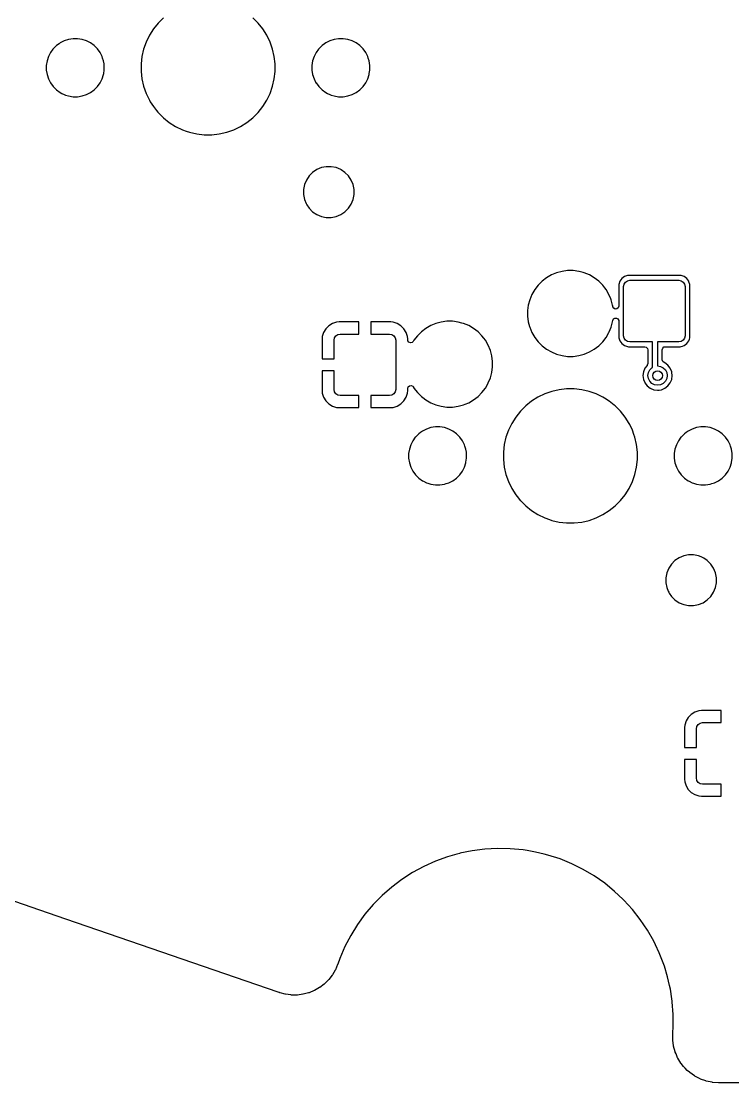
# Model space of a CAD drawing. Extents: x 51 to 261, y -150 to -32.
# Drawn here: x 207.96 to 237.43, y -150.33 to -106.35 of the extents above; entities that cross this region are included whole.
import ezdxf

# ---------------------------------------------------------------- set-up
doc = ezdxf.new("R2010")
doc.units = 0
doc.layers.add('BLACK', color=7, linetype='CONTINUOUS')

msp = doc.modelspace()

# ---------------------------------------------------------------- linework, layer by layer
at = {"layer": 'BLACK', "linetype": 'CONTINUOUS'}
for p, q in [((213.848143, -106.204698), (213.62771, -106.425131)), ((217.773293, -106.425131), (217.552861, -106.204699)), ((213.433345, -106.668858), (213.26749, -106.932815)), ((213.62771, -106.425131), (213.433345, -106.668858)), ((217.967658, -106.668857), (217.773293, -106.425131)), ((218.133512, -106.932813), (217.967658, -106.668857)), ((209.527018, -107.282905), (209.418429, -107.3618)), ((209.571302, -107.25073), (209.527018, -107.282905)), ((209.739665, -107.164944), (209.571302, -107.25073)), ((209.919383, -107.106549), (209.739665, -107.164944)), ((210.106016, -107.07699), (209.919383, -107.106549)), ((210.106021, -107.07699), (210.106016, -107.07699)), ((210.294983, -107.07699), (210.106021, -107.07699)), ((210.294988, -107.07699), (210.294983, -107.07699)), ((210.48162, -107.106549), (210.294988, -107.07699)), ((210.661338, -107.164944), (210.48162, -107.106549)), ((210.775794, -107.223263), (210.661338, -107.164944)), ((210.829701, -107.25073), (210.775794, -107.223263)), ((210.982575, -107.3618), (210.829701, -107.25073)), ((213.132235, -107.213675), (213.029277, -107.50791)), ((213.26749, -106.932815), (213.132235, -107.213675)), ((218.26877, -107.213679), (218.133512, -106.932813)), ((218.37173, -107.507922), (218.26877, -107.213679)), ((220.527018, -107.282905), (220.418429, -107.3618)), ((220.571302, -107.25073), (220.527018, -107.282905)), ((220.739665, -107.164944), (220.571302, -107.25073)), ((220.919383, -107.106549), (220.739665, -107.164944)), ((221.106016, -107.07699), (220.919383, -107.106549)), ((221.106021, -107.07699), (221.106016, -107.07699)), ((221.294983, -107.07699), (221.106021, -107.07699)), ((221.294988, -107.07699), (221.294983, -107.07699)), ((221.48162, -107.106549), (221.294988, -107.07699)), ((221.661338, -107.164944), (221.48162, -107.106549)), ((221.775794, -107.223263), (221.661338, -107.164944)), ((221.829701, -107.25073), (221.775794, -107.223263)), ((221.982575, -107.3618), (221.829701, -107.25073)), ((209.173742, -107.64829), (209.087956, -107.816653)), ((209.275727, -107.507922), (209.173742, -107.64829)), ((209.284812, -107.495417), (209.275727, -107.507922)), ((209.284814, -107.495415), (209.284812, -107.495417)), ((209.418426, -107.361802), (209.284814, -107.495414)), ((209.284814, -107.495414), (209.284814, -107.495415)), ((209.418427, -107.361802), (209.418426, -107.361802)), ((209.418429, -107.3618), (209.418427, -107.361802)), ((211.116192, -107.495417), (210.982575, -107.3618)), ((211.227262, -107.648291), (211.116192, -107.495417)), ((211.256331, -107.705342), (211.227262, -107.648291)), ((211.313047, -107.816653), (211.256331, -107.705342)), ((213.029273, -107.507922), (212.959906, -107.81184)), ((213.029277, -107.50791), (213.029273, -107.507922)), ((218.441098, -107.811844), (218.37173, -107.507922)), ((220.173742, -107.64829), (220.087956, -107.816653)), ((220.275727, -107.507922), (220.173742, -107.64829)), ((220.284812, -107.495417), (220.275727, -107.507922)), ((220.284814, -107.495415), (220.284812, -107.495417)), ((220.418426, -107.361802), (220.284814, -107.495414)), ((220.284814, -107.495414), (220.284814, -107.495415)), ((220.418427, -107.361802), (220.418426, -107.361802)), ((220.418429, -107.3618), (220.418427, -107.361802)), ((222.116192, -107.495417), (221.982575, -107.3618)), ((222.227262, -107.648291), (222.116192, -107.495417)), ((222.256331, -107.705342), (222.227262, -107.648291)), ((222.313047, -107.816653), (222.256331, -107.705342)), ((209.029561, -107.996371), (209.000002, -108.183003)), ((209.087956, -107.816653), (209.029561, -107.996371)), ((211.313047, -107.816655), (211.313047, -107.816653)), ((211.313049, -107.816658), (211.313047, -107.816655)), ((211.333785, -107.880477), (211.313049, -107.816658)), ((211.371442, -107.996371), (211.333785, -107.880477)), ((211.391279, -108.121616), (211.371442, -107.996371)), ((211.401002, -108.183003), (211.391279, -108.121616)), ((212.959904, -107.811856), (212.925002, -108.121616)), ((212.925002, -108.121616), (212.925002, -108.433363)), ((212.959906, -107.81184), (212.959904, -107.811856)), ((218.476002, -108.121621), (218.441098, -107.811844)), ((218.476002, -108.183003), (218.476002, -108.121621)), ((220.029561, -107.996371), (220.000002, -108.183003)), ((220.087956, -107.816653), (220.029561, -107.996371)), ((222.313047, -107.816655), (222.313047, -107.816653)), ((222.313049, -107.816658), (222.313047, -107.816655)), ((222.333785, -107.880477), (222.313049, -107.816658)), ((222.371442, -107.996371), (222.333785, -107.880477)), ((222.401002, -108.183003), (222.371442, -107.996371)), ((209.000002, -108.183003), (209.000002, -108.371976)), ((209.000002, -108.371976), (209.029561, -108.558608)), ((209.029561, -108.558608), (209.087956, -108.738326)), ((211.313049, -108.738322), (211.371442, -108.558608)), ((211.371442, -108.558608), (211.37733, -108.52143)), ((211.37733, -108.52143), (211.401002, -108.371976)), ((211.401002, -108.371976), (211.401002, -108.183003)), ((212.925002, -108.433363), (212.959904, -108.743123)), ((218.441098, -108.743136), (218.476002, -108.433359)), ((218.476002, -108.433359), (218.476002, -108.183003)), ((220.000002, -108.183003), (220.000002, -108.371976)), ((220.000002, -108.371976), (220.029561, -108.558608)), ((220.029561, -108.558608), (220.087956, -108.738326)), ((222.313049, -108.738322), (222.371442, -108.558608)), ((222.371442, -108.558608), (222.37733, -108.52143)), ((222.37733, -108.52143), (222.401002, -108.371976)), ((222.401002, -108.363725), (222.401002, -108.183003)), ((222.401002, -108.371976), (222.401002, -108.363725)), ((209.087956, -108.738326), (209.169214, -108.897803)), ((209.169214, -108.897803), (209.173742, -108.906689)), ((209.173742, -108.906689), (209.284812, -109.059563)), ((211.116192, -109.059563), (211.227262, -108.906689)), ((211.227262, -108.906689), (211.313049, -108.738322)), ((212.959904, -108.743123), (212.959906, -108.743139)), ((212.959906, -108.743139), (213.029273, -109.047057)), ((213.029273, -109.047057), (213.029277, -109.047069)), ((213.029277, -109.047069), (213.132235, -109.341304)), ((218.26877, -109.341301), (218.37173, -109.047058)), ((218.37173, -109.047058), (218.441098, -108.743136)), ((220.087956, -108.738326), (220.169214, -108.897803)), ((220.169214, -108.897803), (220.173742, -108.906689)), ((220.173742, -108.906689), (220.284812, -109.059563)), ((222.116192, -109.059563), (222.227262, -108.906689)), ((222.227262, -108.906689), (222.313049, -108.738322)), ((209.284812, -109.059563), (209.418429, -109.19318)), ((209.418429, -109.19318), (209.571303, -109.30425)), ((209.571303, -109.30425), (209.64402, -109.341301)), ((209.64402, -109.341301), (209.739665, -109.390035)), ((209.739665, -109.390035), (209.739667, -109.390035)), ((209.739667, -109.390035), (209.73967, -109.390037)), ((209.73967, -109.390037), (209.796207, -109.408407)), ((209.796207, -109.408407), (209.919383, -109.44843)), ((209.919383, -109.44843), (210.106016, -109.47799)), ((210.106016, -109.47799), (210.106021, -109.47799)), ((210.106021, -109.47799), (210.294988, -109.47799)), ((210.294988, -109.47799), (210.48162, -109.44843)), ((210.48162, -109.44843), (210.661334, -109.390037)), ((210.661334, -109.390037), (210.829701, -109.30425)), ((210.829701, -109.30425), (210.982575, -109.19318)), ((210.982575, -109.19318), (211.116192, -109.059563)), ((213.132235, -109.341304), (213.26749, -109.622164)), ((218.133512, -109.622167), (218.26877, -109.341301)), ((220.284812, -109.059563), (220.418429, -109.19318)), ((220.418429, -109.19318), (220.571303, -109.30425)), ((220.571303, -109.30425), (220.64402, -109.341301)), ((220.64402, -109.341301), (220.739665, -109.390035)), ((220.739665, -109.390035), (220.739667, -109.390035)), ((220.739667, -109.390035), (220.73967, -109.390037)), ((220.73967, -109.390037), (220.796207, -109.408407)), ((220.796207, -109.408407), (220.919383, -109.44843)), ((220.919383, -109.44843), (221.106016, -109.47799)), ((221.106016, -109.47799), (221.106021, -109.47799)), ((221.106021, -109.47799), (221.294988, -109.47799)), ((221.294988, -109.47799), (221.48162, -109.44843)), ((221.48162, -109.44843), (221.661334, -109.390037)), ((221.661334, -109.390037), (221.829701, -109.30425)), ((221.829701, -109.30425), (221.982575, -109.19318)), ((221.982575, -109.19318), (222.116192, -109.059563)), ((213.26749, -109.622164), (213.306394, -109.684079)), ((213.306394, -109.684079), (213.433346, -109.886123)), ((213.433346, -109.886123), (213.56605, -110.052529)), ((217.773293, -110.129849), (217.967658, -109.886123)), ((217.967658, -109.886123), (218.133512, -109.622167)), ((213.56605, -110.052529), (213.61801, -110.117685)), ((213.61801, -110.117685), (213.627711, -110.129849)), ((213.627711, -110.129849), (213.848143, -110.350281)), ((213.848143, -110.350281), (214.091869, -110.544646)), ((217.309135, -110.544646), (217.552861, -110.350281)), ((217.552861, -110.350281), (217.773293, -110.129849)), ((214.091869, -110.544646), (214.355825, -110.7105)), ((214.355825, -110.7105), (214.636691, -110.845758)), ((216.764313, -110.845758), (217.045179, -110.7105)), ((217.045179, -110.7105), (217.309135, -110.544646)), ((214.636691, -110.845758), (214.793355, -110.900577)), ((214.793355, -110.900577), (214.930922, -110.948714)), ((214.930922, -110.948714), (214.930934, -110.948718)), ((214.930934, -110.948718), (215.234856, -111.018086)), ((215.234856, -111.018086), (215.544628, -111.052989)), ((215.544628, -111.052989), (215.544629, -111.05299)), ((215.544629, -111.05299), (215.544633, -111.05299)), ((215.544633, -111.05299), (215.856375, -111.05299)), ((215.856375, -111.052989), (216.166148, -111.018086)), ((215.856375, -111.05299), (215.856375, -111.052989)), ((216.166148, -111.018086), (216.47007, -110.948718)), ((216.47007, -110.948718), (216.764313, -110.845758)), ((220.202905, -112.496548), (220.030844, -112.611514)), ((220.394081, -112.41736), (220.202905, -112.496548)), ((220.394089, -112.417358), (220.394081, -112.41736)), ((220.597032, -112.37699), (220.394089, -112.417358)), ((220.597037, -112.37699), (220.597032, -112.37699)), ((220.803967, -112.37699), (220.597037, -112.37699)), ((220.803971, -112.37699), (220.803967, -112.37699)), ((221.006914, -112.417358), (220.803971, -112.37699)), ((221.006922, -112.41736), (221.006914, -112.417358)), ((221.196499, -112.495886), (221.006922, -112.41736)), ((221.1981, -112.496549), (221.196499, -112.495886)), ((221.218313, -112.510055), (221.1981, -112.496549)), ((221.370159, -112.611514), (221.218313, -112.510055)), ((219.76956, -112.929893), (219.690372, -113.121069)), ((219.884526, -112.757832), (219.76956, -112.929893)), ((220.030844, -112.611514), (219.884526, -112.757832)), ((221.516477, -112.757832), (221.370159, -112.611514)), ((221.516479, -112.757835), (221.516477, -112.757832)), ((221.631443, -112.929892), (221.516479, -112.757835)), ((221.710632, -113.12107), (221.631443, -112.929892)), ((219.69037, -113.121077), (219.650002, -113.32402)), ((219.650002, -113.32402), (219.650002, -113.530959)), ((219.690372, -113.121069), (219.69037, -113.121077)), ((221.751002, -113.324025), (221.710632, -113.12107)), ((221.751002, -113.403044), (221.751002, -113.324025)), ((221.751002, -113.530955), (221.751002, -113.403044)), ((219.650002, -113.530959), (219.69037, -113.733902)), ((219.69037, -113.733902), (219.690372, -113.73391)), ((219.690372, -113.73391), (219.762638, -113.908376)), ((221.631443, -113.925088), (221.710632, -113.73391)), ((221.710632, -113.73391), (221.751002, -113.530955)), ((219.762638, -113.908376), (219.769561, -113.925088)), ((219.769561, -113.925088), (219.791592, -113.95806)), ((219.791592, -113.95806), (219.884526, -114.097147)), ((219.884526, -114.097147), (220.030844, -114.243465)), ((220.030844, -114.243465), (220.030847, -114.243467)), ((220.030847, -114.243467), (220.202904, -114.358431)), ((221.1981, -114.358431), (221.370157, -114.243467)), ((221.370157, -114.243467), (221.516479, -114.097145)), ((221.516479, -114.097145), (221.631443, -113.925088)), ((220.202904, -114.358431), (220.394082, -114.43762)), ((220.394082, -114.43762), (220.597032, -114.477989)), ((220.597032, -114.477989), (220.597036, -114.47799)), ((220.597036, -114.47799), (220.597037, -114.47799)), ((220.597037, -114.47799), (220.803968, -114.47799)), ((220.803968, -114.47799), (220.803969, -114.477989)), ((220.803969, -114.477989), (221.006922, -114.43762)), ((221.006922, -114.43762), (221.1981, -114.358431)), ((229.919315, -116.861868), (229.717767, -116.978233)), ((229.919331, -116.86186), (229.919315, -116.861868)), ((230.134344, -116.7728), (229.919331, -116.86186)), ((230.359169, -116.712558), (230.134344, -116.7728)), ((230.589909, -116.682181), (230.359169, -116.712558)), ((230.589914, -116.68218), (230.589909, -116.682181)), ((230.58992, -116.68218), (230.589914, -116.68218)), ((230.822664, -116.68218), (230.58992, -116.68218)), ((230.822669, -116.68218), (230.822664, -116.68218)), ((230.822674, -116.682181), (230.822669, -116.68218)), ((231.053414, -116.712558), (230.822674, -116.682181)), ((231.053417, -116.712558), (231.053414, -116.712558)), ((231.053418, -116.712559), (231.053417, -116.712558)), ((231.063435, -116.715243), (231.053418, -116.712559)), ((231.230032, -116.759883), (231.063435, -116.715243)), ((231.278239, -116.7728), (231.230032, -116.759883)), ((231.493252, -116.86186), (231.278239, -116.7728)), ((231.493268, -116.861868), (231.493252, -116.86186)), ((231.694816, -116.978233), (231.493268, -116.861868)), ((232.946048, -116.930416), (232.835567, -117.011955)), ((233.07565, -116.885065), (232.946048, -116.930416)), ((233.075652, -116.885065), (233.07565, -116.885065)), ((233.106424, -116.88218), (233.075652, -116.885065)), ((233.106428, -116.88218), (233.106424, -116.88218)), ((235.256156, -116.88218), (233.106428, -116.88218)), ((235.25616, -116.88218), (235.256156, -116.88218)), ((235.286932, -116.885065), (235.25616, -116.88218)), ((235.416535, -116.930416), (235.286932, -116.885065)), ((235.416537, -116.930417), (235.416535, -116.930416)), ((235.527017, -117.011955), (235.416537, -116.930417)), ((229.368534, -117.2845), (229.226856, -117.469139)), ((229.36854, -117.284493), (229.368534, -117.2845)), ((229.533105, -117.119928), (229.36854, -117.284493)), ((229.533112, -117.119922), (229.533105, -117.119928)), ((229.717751, -116.978244), (229.533112, -117.119922)), ((229.717767, -116.978233), (229.717751, -116.978244)), ((231.694819, -116.978235), (231.694816, -116.978233)), ((231.694824, -116.978238), (231.694819, -116.978235)), ((231.69483, -116.978242), (231.694824, -116.978238)), ((231.694832, -116.978244), (231.69483, -116.978242)), ((231.879471, -117.119922), (231.694832, -116.978244)), ((231.879478, -117.119928), (231.879471, -117.119922)), ((232.044043, -117.284493), (231.879478, -117.119928)), ((232.044049, -117.2845), (232.044043, -117.284493)), ((232.128768, -117.394908), (232.044049, -117.2845)), ((232.185734, -117.469148), (232.128768, -117.394908)), ((232.708677, -117.25204), (232.705792, -117.282812)), ((232.705792, -117.282812), (232.705792, -118.150882)), ((232.754028, -117.122436), (232.708677, -117.252038)), ((232.708677, -117.252038), (232.708677, -117.25204)), ((232.835567, -117.011955), (232.754028, -117.122436)), ((232.906292, -117.33768), (232.925703, -117.240096)), ((232.906292, -119.37768), (232.906292, -117.33768)), ((232.925703, -117.240096), (232.98098, -117.157368)), ((232.98098, -117.157368), (233.063708, -117.102091)), ((233.063708, -117.102091), (233.161292, -117.08268)), ((233.161292, -117.08268), (235.201292, -117.08268)), ((235.201292, -117.08268), (235.298876, -117.102091)), ((235.298876, -117.102091), (235.381604, -117.157368)), ((235.381604, -117.157368), (235.436881, -117.240096)), ((235.436881, -117.240096), (235.456292, -117.33768)), ((235.456292, -117.33768), (235.456292, -119.37768)), ((235.608555, -117.122435), (235.527017, -117.011955)), ((235.616733, -117.145807), (235.608555, -117.122435)), ((235.653906, -117.252038), (235.616733, -117.145807)), ((235.653906, -117.25204), (235.653906, -117.252038)), ((235.656792, -117.282812), (235.653906, -117.25204)), ((235.656792, -119.324923), (235.656792, -117.282812)), ((229.110472, -117.670719), (229.021412, -117.885732)), ((229.11048, -117.670703), (229.110472, -117.670719)), ((229.226845, -117.469155), (229.11048, -117.670703)), ((229.226856, -117.469139), (229.226845, -117.469155)), ((232.185738, -117.469155), (232.185734, -117.469148)), ((232.302103, -117.670703), (232.185738, -117.469155)), ((232.302111, -117.670719), (232.302103, -117.670703)), ((232.374198, -117.844755), (232.302111, -117.670719)), ((232.391174, -117.88574), (232.374198, -117.844755)), ((228.96117, -118.110557), (228.930793, -118.341297)), ((229.021412, -117.885732), (228.96117, -118.110557)), ((232.451413, -118.110554), (232.391174, -117.88574)), ((232.456722, -118.150882), (232.451413, -118.110554)), ((232.458853, -118.167067), (232.456722, -118.150882)), ((232.462815, -118.185817), (232.458853, -118.167067)), ((232.500589, -118.244595), (232.462815, -118.185817)), ((232.564145, -118.27362), (232.500589, -118.244595)), ((232.633303, -118.263676), (232.564145, -118.27362)), ((232.686107, -118.217921), (232.633303, -118.263676)), ((232.705792, -118.150882), (232.686107, -118.217921)), ((228.930793, -118.341297), (228.930792, -118.341314)), ((228.930792, -118.341314), (228.930792, -118.574045)), ((228.930792, -118.574045), (228.930793, -118.574062)), ((228.930793, -118.574062), (228.960217, -118.797566)), ((232.458853, -118.748291), (232.487119, -118.684395)), ((232.487119, -118.684395), (232.545444, -118.645924)), ((232.545444, -118.645924), (232.615308, -118.645093)), ((232.615308, -118.645093), (232.674532, -118.682165)), ((232.674532, -118.682165), (232.704311, -118.74537)), ((220.577721, -119.091727), (220.485066, -119.241943)), ((220.702518, -118.96693), (220.577721, -119.091727)), ((220.852734, -118.874275), (220.702518, -118.96693)), ((220.852739, -118.874273), (220.852734, -118.874275)), ((221.02027, -118.818759), (220.852739, -118.874273)), ((221.123666, -118.808196), (221.02027, -118.818759)), ((221.123682, -118.808195), (221.123666, -118.808196)), ((221.943986, -118.808195), (221.123682, -118.808195)), ((221.943986, -119.308195), (221.943986, -118.808195)), ((223.264304, -118.808195), (222.443986, -118.808195)), ((222.443986, -118.808195), (222.443986, -119.308195)), ((223.367701, -118.818759), (223.264304, -118.808195)), ((223.535232, -118.874273), (223.367701, -118.818759)), ((223.535237, -118.874275), (223.535232, -118.874273)), ((223.685453, -118.96693), (223.535237, -118.874275)), ((223.81025, -119.091727), (223.685453, -118.96693)), ((223.902905, -119.241943), (223.81025, -119.091727)), ((224.717751, -119.078244), (224.533112, -119.219922)), ((224.717767, -119.078233), (224.717751, -119.078244)), ((224.919315, -118.961868), (224.717767, -119.078233)), ((224.919331, -118.96186), (224.919315, -118.961868)), ((225.134344, -118.8728), (224.919331, -118.96186)), ((225.359169, -118.812558), (225.134344, -118.8728)), ((225.589909, -118.782181), (225.359169, -118.812558)), ((225.589914, -118.78218), (225.589909, -118.782181)), ((225.58992, -118.78218), (225.589914, -118.78218)), ((225.822664, -118.78218), (225.58992, -118.78218)), ((225.822669, -118.78218), (225.822664, -118.78218)), ((225.822674, -118.782181), (225.822669, -118.78218)), ((226.053414, -118.812558), (225.822674, -118.782181)), ((226.053417, -118.812558), (226.053414, -118.812558)), ((226.053418, -118.812559), (226.053417, -118.812558)), ((226.206289, -118.853521), (226.053418, -118.812559)), ((226.278239, -118.8728), (226.206289, -118.853521)), ((226.493252, -118.96186), (226.278239, -118.8728)), ((226.493268, -118.961868), (226.493252, -118.96186)), ((226.694816, -119.078233), (226.493268, -118.961868)), ((226.694819, -119.078235), (226.694816, -119.078233)), ((226.694824, -119.078238), (226.694819, -119.078235)), ((226.69483, -119.078242), (226.694824, -119.078238)), ((226.694832, -119.078244), (226.69483, -119.078242)), ((226.879471, -119.219922), (226.694832, -119.078244)), ((228.960217, -118.797566), (228.961171, -118.804806)), ((228.961171, -118.804806), (229.012385, -118.99594)), ((229.012385, -118.99594), (229.021412, -119.029627)), ((229.021412, -119.029627), (229.110472, -119.24464)), ((232.312349, -119.219924), (232.391171, -119.029627)), ((232.39117, -119.029627), (232.391174, -119.02962)), ((232.391171, -119.029627), (232.39117, -119.029627)), ((232.391174, -119.02962), (232.451413, -118.804806)), ((232.451413, -118.804806), (232.458853, -118.748291)), ((232.704311, -118.74537), (232.705792, -118.764477)), ((232.705792, -118.764477), (232.705792, -119.432547)), ((220.42955, -119.409479), (220.418986, -119.512876)), ((220.418986, -119.512876), (220.418986, -120.333195)), ((220.485064, -119.241948), (220.42955, -119.409479)), ((220.485066, -119.241943), (220.485064, -119.241948)), ((220.918986, -119.563195), (220.938397, -119.465611)), ((220.918986, -120.333195), (220.918986, -119.563195)), ((220.938397, -119.465611), (220.993674, -119.382883)), ((220.993674, -119.382883), (221.076402, -119.327606)), ((221.076402, -119.327606), (221.173986, -119.308195)), ((221.173986, -119.308195), (221.943986, -119.308195)), ((222.443986, -119.308195), (223.213986, -119.308195)), ((223.213986, -119.308195), (223.31157, -119.327606)), ((223.31157, -119.327606), (223.394298, -119.382883)), ((223.394298, -119.382883), (223.449575, -119.465611)), ((223.449575, -119.465611), (223.468986, -119.563195)), ((223.468986, -119.563195), (223.468986, -121.603195)), ((223.902907, -119.241948), (223.902905, -119.241943)), ((223.958421, -119.409479), (223.902907, -119.241948)), ((223.968984, -119.512876), (223.958421, -119.409479)), ((223.968985, -119.512891), (223.968984, -119.512876)), ((223.968985, -119.553008), (223.968985, -119.512891)), ((223.975804, -119.593563), (223.968985, -119.553008)), ((224.016332, -119.650478), (223.975804, -119.593563)), ((224.226842, -119.56916), (224.200371, -119.615009)), ((224.226856, -119.569139), (224.226842, -119.56916)), ((224.368534, -119.3845), (224.226856, -119.569139)), ((224.36854, -119.384493), (224.368534, -119.3845)), ((224.533105, -119.219928), (224.36854, -119.384493)), ((224.533112, -119.219922), (224.533105, -119.219928)), ((226.879478, -119.219928), (226.879471, -119.219922)), ((227.044043, -119.384493), (226.879478, -119.219928)), ((227.044049, -119.3845), (227.044043, -119.384493)), ((227.119228, -119.482476), (227.044049, -119.3845)), ((227.185734, -119.569148), (227.119228, -119.482476)), ((227.185738, -119.569155), (227.185734, -119.569148)), ((227.302103, -119.770703), (227.185738, -119.569155)), ((229.110472, -119.24464), (229.11048, -119.244656)), ((229.11048, -119.244656), (229.226845, -119.446204)), ((229.226845, -119.446204), (229.226856, -119.44622)), ((229.226856, -119.44622), (229.368534, -119.630859)), ((232.044048, -119.630861), (232.185734, -119.446212)), ((232.185734, -119.446212), (232.302107, -119.244649)), ((232.302107, -119.244649), (232.312349, -119.219924)), ((232.705792, -119.432547), (232.708677, -119.463319)), ((232.708677, -119.463319), (232.708677, -119.463321)), ((232.708677, -119.463321), (232.753586, -119.591659)), ((232.753586, -119.591659), (232.754029, -119.592925)), ((232.754029, -119.592925), (232.835567, -119.703405)), ((232.925703, -119.475264), (232.906292, -119.37768)), ((232.98098, -119.557992), (232.925703, -119.475264)), ((233.063708, -119.613269), (232.98098, -119.557992)), ((235.381604, -119.557992), (235.298876, -119.613269)), ((235.436881, -119.475264), (235.381604, -119.557992)), ((235.456292, -119.37768), (235.436881, -119.475264)), ((235.527017, -119.703405), (235.608555, -119.592925)), ((235.608555, -119.592925), (235.635744, -119.515224)), ((235.635744, -119.515224), (235.653906, -119.463321)), ((235.653906, -119.463319), (235.656792, -119.432547)), ((235.653906, -119.463321), (235.653906, -119.463319)), ((235.656792, -119.432547), (235.656792, -119.324923)), ((224.081197, -119.676446), (224.016332, -119.650478)), ((224.149804, -119.663224), (224.081197, -119.676446)), ((224.200371, -119.615009), (224.149804, -119.663224)), ((227.302111, -119.770719), (227.302103, -119.770703)), ((227.391013, -119.985351), (227.302111, -119.770719)), ((227.391174, -119.98574), (227.391013, -119.985351)), ((227.451413, -120.210554), (227.391174, -119.98574)), ((229.368534, -119.630859), (229.36854, -119.630866)), ((229.36854, -119.630866), (229.533105, -119.795431)), ((229.533105, -119.795431), (229.533112, -119.795437)), ((229.533112, -119.795437), (229.595139, -119.843032)), ((229.595139, -119.843032), (229.71776, -119.937122)), ((229.71776, -119.937122), (229.717767, -119.937126)), ((229.717767, -119.937126), (229.919315, -120.053491)), ((231.493261, -120.053495), (231.694824, -119.937122)), ((231.694824, -119.937122), (231.879473, -119.795436)), ((231.879473, -119.795436), (232.044048, -119.630861)), ((232.835567, -119.703405), (232.946047, -119.784943)), ((232.946047, -119.784943), (232.981733, -119.79743)), ((232.981733, -119.79743), (233.075651, -119.830294)), ((233.161292, -119.63268), (233.063708, -119.613269)), ((233.075651, -119.830294), (233.106424, -119.83318)), ((233.106424, -119.83318), (233.106428, -119.83318)), ((233.106428, -119.83318), (233.781792, -119.83318)), ((234.106292, -119.63268), (233.161292, -119.63268)), ((233.781792, -119.83318), (233.848831, -119.852865)), ((233.848831, -119.852865), (233.894586, -119.905669)), ((233.894586, -119.905669), (233.905792, -119.95718)), ((233.905792, -119.95718), (233.905792, -120.535768)), ((234.106292, -120.693938), (234.106292, -119.63268)), ((235.201292, -119.63268), (234.306292, -119.63268)), ((234.306292, -119.63268), (234.306292, -120.632379)), ((234.506792, -119.95718), (234.526477, -119.890141)), ((234.506792, -120.377611), (234.506792, -119.95718)), ((234.526477, -119.890141), (234.579281, -119.844386)), ((234.579281, -119.844386), (234.630792, -119.83318)), ((234.630792, -119.83318), (235.25616, -119.83318)), ((235.298876, -119.613269), (235.201292, -119.63268)), ((235.25616, -119.83318), (235.286931, -119.830294)), ((235.286931, -119.830294), (235.286933, -119.830294)), ((235.286933, -119.830294), (235.35335, -119.807053)), ((235.35335, -119.807053), (235.416537, -119.784943)), ((235.416537, -119.784943), (235.527017, -119.703405)), ((220.418986, -120.333195), (220.918986, -120.333195)), ((227.481792, -120.441308), (227.451413, -120.210554)), ((227.481792, -120.674052), (227.481792, -120.441308)), ((229.919315, -120.053491), (229.919331, -120.053499)), ((229.919331, -120.053499), (230.134344, -120.142559)), ((230.134344, -120.142559), (230.134346, -120.142559)), ((230.134346, -120.142559), (230.134352, -120.142562)), ((230.134352, -120.142562), (230.359166, -120.202801)), ((230.359166, -120.202801), (230.58992, -120.23318)), ((230.58992, -120.23318), (230.589927, -120.23318)), ((230.589927, -120.23318), (230.822657, -120.23318)), ((230.822657, -120.23318), (230.822664, -120.23318)), ((230.822664, -120.23318), (231.053418, -120.202801)), ((231.053418, -120.202801), (231.278232, -120.142562)), ((231.278232, -120.142562), (231.372387, -120.103562)), ((231.372387, -120.103562), (231.493252, -120.053499)), ((231.493252, -120.053499), (231.493255, -120.053497)), ((231.493255, -120.053497), (231.493261, -120.053495)), ((234.506871, -120.382036), (234.506792, -120.377611)), ((234.528935, -120.44833), (234.506871, -120.382036)), ((234.583338, -120.492172), (234.528935, -120.44833)), ((220.918986, -120.833195), (220.418987, -120.833195)), ((220.418987, -120.833195), (220.418987, -121.653513)), ((220.918986, -121.603195), (220.918986, -120.833195)), ((227.391174, -121.12962), (227.451413, -120.904806)), ((227.451413, -120.904806), (227.481792, -120.674052)), ((233.729955, -120.874239), (233.709318, -121.030998)), ((233.729956, -120.874237), (233.729955, -120.874239)), ((233.790464, -120.728157), (233.729956, -120.874237)), ((233.880168, -120.611254), (233.790464, -120.728157)), ((233.886107, -120.602807), (233.880168, -120.611254)), ((233.905792, -120.535768), (233.886107, -120.602807)), ((233.915, -121.031), (233.934577, -120.907393)), ((233.934577, -120.907393), (233.991393, -120.795886)), ((233.991393, -120.795886), (234.079886, -120.707393)), ((234.079886, -120.707393), (234.106292, -120.693938)), ((234.306292, -120.632379), (234.315, -120.631)), ((234.315, -120.631), (234.438607, -120.650577)), ((234.438607, -120.650577), (234.550114, -120.707393)), ((234.550114, -120.707393), (234.638607, -120.795886)), ((234.61784, -120.506463), (234.583338, -120.492172)), ((234.617841, -120.506464), (234.61784, -120.506463)), ((234.74328, -120.602716), (234.617841, -120.506464)), ((234.638607, -120.795886), (234.695423, -120.907393)), ((234.695423, -120.907393), (234.715, -121.031)), ((234.74328, -120.602717), (234.74328, -120.602716)), ((234.743282, -120.602718), (234.74328, -120.602717)), ((234.839536, -120.728159), (234.743282, -120.602718)), ((234.900044, -120.874238), (234.839536, -120.728159)), ((234.902941, -120.89624), (234.900044, -120.874238)), ((234.920419, -121.029005), (234.902941, -120.89624)), ((227.185734, -121.546212), (227.302107, -121.344649)), ((227.302107, -121.344649), (227.306072, -121.335078)), ((227.306072, -121.335078), (227.391171, -121.129627)), ((227.39117, -121.129627), (227.391174, -121.12962)), ((227.391171, -121.129627), (227.39117, -121.129627)), ((233.709318, -121.030998), (233.709318, -121.031001)), ((233.709318, -121.031001), (233.729955, -121.18776)), ((233.729955, -121.18776), (233.729956, -121.187762)), ((233.729956, -121.187762), (233.782805, -121.315352)), ((233.782805, -121.315352), (233.790464, -121.333841)), ((233.790464, -121.333841), (233.886718, -121.459282)), ((233.934577, -121.154607), (233.915, -121.031)), ((233.991393, -121.266114), (233.934577, -121.154607)), ((234.079886, -121.354607), (233.991393, -121.266114)), ((234.191393, -121.411423), (234.079886, -121.354607)), ((234.550114, -121.354607), (234.438607, -121.411423)), ((234.638607, -121.266114), (234.550114, -121.354607)), ((234.695423, -121.154607), (234.638607, -121.266114)), ((234.715, -121.031), (234.695423, -121.154607)), ((234.743282, -121.459282), (234.839536, -121.333841)), ((234.839536, -121.333841), (234.900044, -121.187762)), ((234.900044, -121.187762), (234.920682, -121.031)), ((234.920682, -121.031), (234.920419, -121.029005)), ((220.418987, -121.653513), (220.42955, -121.75691)), ((220.42955, -121.75691), (220.485064, -121.924441)), ((220.938397, -121.700779), (220.918986, -121.603195)), ((220.993674, -121.783507), (220.938397, -121.700779)), ((221.076402, -121.838784), (220.993674, -121.783507)), ((223.394298, -121.783507), (223.31157, -121.838784)), ((223.449575, -121.700779), (223.394298, -121.783507)), ((223.468986, -121.603195), (223.449575, -121.700779)), ((223.902907, -121.924441), (223.958421, -121.75691)), ((223.958421, -121.75691), (223.968985, -121.653513)), ((223.968985, -121.562353), (223.988669, -121.495314)), ((223.968985, -121.653513), (223.968985, -121.562353)), ((223.988669, -121.495314), (224.041472, -121.449558)), ((224.041472, -121.449558), (224.110631, -121.439614)), ((224.110631, -121.439614), (224.174187, -121.468638)), ((224.174187, -121.468638), (224.200371, -121.500351)), ((224.200371, -121.500351), (224.225108, -121.543195)), ((224.225108, -121.543195), (224.22685, -121.546212)), ((224.22685, -121.546212), (224.226855, -121.546218)), ((224.226855, -121.546218), (224.226856, -121.54622)), ((224.226856, -121.54622), (224.368534, -121.730859)), ((224.368534, -121.730859), (224.36854, -121.730866)), ((224.36854, -121.730866), (224.533105, -121.895431)), ((226.879473, -121.895436), (227.044048, -121.730861)), ((227.044048, -121.730861), (227.185734, -121.546212)), ((229.642477, -121.789413), (229.361617, -121.924668)), ((229.936712, -121.686455), (229.642477, -121.789413)), ((229.936724, -121.686451), (229.936712, -121.686455)), ((230.240642, -121.617084), (229.936724, -121.686451)), ((230.240658, -121.617082), (230.240642, -121.617084)), ((230.550419, -121.58218), (230.240658, -121.617082)), ((230.550423, -121.58218), (230.550419, -121.58218)), ((230.862161, -121.58218), (230.550423, -121.58218)), ((230.862165, -121.58218), (230.862161, -121.58218)), ((231.171925, -121.617082), (230.862165, -121.58218)), ((231.171941, -121.617084), (231.171925, -121.617082)), ((231.475859, -121.686451), (231.171941, -121.617084)), ((231.475871, -121.686455), (231.475859, -121.686451)), ((231.770106, -121.789413), (231.475871, -121.686455)), ((232.050966, -121.924668), (231.770106, -121.789413)), ((233.886718, -121.459282), (234.012159, -121.555536)), ((234.012159, -121.555536), (234.158238, -121.616044)), ((234.158238, -121.616044), (234.180608, -121.618989)), ((234.180608, -121.618989), (234.314999, -121.636682)), ((234.315, -121.431), (234.191393, -121.411423)), ((234.314999, -121.636682), (234.315, -121.636682)), ((234.438607, -121.411423), (234.315, -121.431)), ((234.315, -121.636682), (234.315001, -121.636682)), ((234.315001, -121.636682), (234.375569, -121.628708)), ((234.375569, -121.628708), (234.471762, -121.616044)), ((234.471762, -121.616044), (234.617841, -121.555536)), ((234.617841, -121.555536), (234.743282, -121.459282)), ((220.485064, -121.924441), (220.485066, -121.924446)), ((220.485066, -121.924446), (220.577721, -122.074662)), ((220.577721, -122.074662), (220.702518, -122.199459)), ((220.702518, -122.199459), (220.852734, -122.292114)), ((221.173986, -121.858195), (221.076402, -121.838784)), ((221.943986, -121.858195), (221.173986, -121.858195)), ((221.943986, -122.358193), (221.943986, -121.858195)), ((223.213986, -121.858195), (222.443986, -121.858195)), ((222.443986, -121.858195), (222.443986, -122.358194)), ((223.31157, -121.838784), (223.213986, -121.858195)), ((223.535237, -122.292114), (223.685453, -122.199459)), ((223.685453, -122.199459), (223.81025, -122.074662)), ((223.81025, -122.074662), (223.902905, -121.924446)), ((223.902905, -121.924446), (223.902907, -121.924441)), ((224.533105, -121.895431), (224.533112, -121.895437)), ((224.533112, -121.895437), (224.595989, -121.943684)), ((224.595989, -121.943684), (224.71776, -122.037122)), ((224.71776, -122.037122), (224.717767, -122.037126)), ((224.717767, -122.037126), (224.919315, -122.153491)), ((224.919315, -122.153491), (224.919331, -122.153499)), ((224.919331, -122.153499), (225.134344, -122.242559)), ((225.134344, -122.242559), (225.134346, -122.242559)), ((225.134346, -122.242559), (225.134352, -122.242562)), ((225.134352, -122.242562), (225.359166, -122.302801)), ((226.053418, -122.302801), (226.278232, -122.242562)), ((226.278232, -122.242562), (226.353967, -122.211192)), ((226.353967, -122.211192), (226.493252, -122.153499)), ((226.493252, -122.153499), (226.493255, -122.153497)), ((226.493255, -122.153497), (226.493261, -122.153495)), ((226.493261, -122.153495), (226.694824, -122.037122)), ((226.694824, -122.037122), (226.879473, -121.895436)), ((229.09766, -122.090523), (228.853933, -122.284888)), ((229.361617, -121.924668), (229.09766, -122.090523)), ((232.112538, -121.963356), (232.050966, -121.924668)), ((232.314925, -122.090524), (232.112538, -121.963356)), ((232.455638, -122.202739), (232.314925, -122.090524)), ((232.516209, -122.251043), (232.455638, -122.202739)), ((220.852734, -122.292114), (220.852739, -122.292116)), ((220.852739, -122.292116), (221.02027, -122.34763)), ((221.02027, -122.34763), (221.123673, -122.358194)), ((221.123673, -122.358194), (221.943985, -122.358194)), ((221.943985, -122.358194), (221.943986, -122.358193)), ((222.443986, -122.358194), (223.26429, -122.358194)), ((223.26429, -122.358194), (223.264304, -122.358193)), ((223.264304, -122.358193), (223.367701, -122.34763)), ((223.367701, -122.34763), (223.535232, -122.292116)), ((223.535232, -122.292116), (223.535237, -122.292114)), ((225.359166, -122.302801), (225.58992, -122.33318)), ((225.58992, -122.33318), (225.589927, -122.33318)), ((225.589927, -122.33318), (225.822657, -122.33318)), ((225.822657, -122.33318), (225.822664, -122.33318)), ((225.822664, -122.33318), (226.053418, -122.302801)), ((228.6335, -122.505321), (228.439135, -122.749048)), ((228.853933, -122.284888), (228.6335, -122.505321)), ((232.558651, -122.284889), (232.516209, -122.251043)), ((232.779083, -122.505321), (232.558651, -122.284889)), ((232.973448, -122.749047), (232.779083, -122.505321)), ((228.27328, -123.013005), (228.138025, -123.293865)), ((228.439135, -122.749048), (228.27328, -123.013005)), ((233.137808, -123.010625), (232.973448, -122.749047)), ((233.139303, -123.013005), (233.137808, -123.010625)), ((233.159875, -123.055724), (233.139303, -123.013005)), ((233.27456, -123.293869), (233.159875, -123.055724)), ((224.424216, -123.441992), (224.290604, -123.575604)), ((224.424217, -123.441992), (224.424216, -123.441992)), ((224.424219, -123.44199), (224.424217, -123.441992)), ((224.49381, -123.391429), (224.424219, -123.44199)), ((224.577092, -123.33092), (224.49381, -123.391429)), ((224.745455, -123.245134), (224.577092, -123.33092)), ((224.925173, -123.186739), (224.745455, -123.245134)), ((225.111806, -123.15718), (224.925173, -123.186739)), ((225.111811, -123.15718), (225.111806, -123.15718)), ((225.300773, -123.15718), (225.111811, -123.15718)), ((225.300778, -123.15718), (225.300773, -123.15718)), ((225.48741, -123.186739), (225.300778, -123.15718)), ((225.667128, -123.245134), (225.48741, -123.186739)), ((225.80425, -123.315002), (225.667128, -123.245134)), ((225.835491, -123.33092), (225.80425, -123.315002)), ((225.988365, -123.44199), (225.835491, -123.33092)), ((226.121982, -123.575607), (225.988365, -123.44199)), ((228.138025, -123.293865), (228.035067, -123.5881)), ((233.337584, -123.473981), (233.27456, -123.293869)), ((233.376212, -123.584375), (233.337584, -123.473981)), ((235.424216, -123.441992), (235.290604, -123.575604)), ((235.424217, -123.441992), (235.424216, -123.441992)), ((235.424219, -123.44199), (235.424217, -123.441992)), ((235.49381, -123.391429), (235.424219, -123.44199)), ((235.577092, -123.33092), (235.49381, -123.391429)), ((235.745455, -123.245134), (235.577092, -123.33092)), ((235.925173, -123.186739), (235.745455, -123.245134)), ((236.111806, -123.15718), (235.925173, -123.186739)), ((236.111811, -123.15718), (236.111806, -123.15718)), ((236.300773, -123.15718), (236.111811, -123.15718)), ((236.300778, -123.15718), (236.300773, -123.15718)), ((236.48741, -123.186739), (236.300778, -123.15718)), ((236.667128, -123.245134), (236.48741, -123.186739)), ((236.80425, -123.315002), (236.667128, -123.245134)), ((236.835491, -123.33092), (236.80425, -123.315002)), ((236.988365, -123.44199), (236.835491, -123.33092)), ((237.121982, -123.575607), (236.988365, -123.44199)), ((224.093746, -123.896843), (224.035351, -124.076561)), ((224.179532, -123.72848), (224.093746, -123.896843)), ((224.281517, -123.588112), (224.179532, -123.72848)), ((224.290602, -123.575607), (224.281517, -123.588112)), ((224.290604, -123.575605), (224.290602, -123.575607)), ((224.290604, -123.575604), (224.290604, -123.575605)), ((226.233052, -123.728481), (226.121982, -123.575607)), ((226.262003, -123.785301), (226.233052, -123.728481)), ((226.318837, -123.896843), (226.262003, -123.785301)), ((226.318837, -123.896845), (226.318837, -123.896843)), ((226.318839, -123.896848), (226.318837, -123.896845)), ((226.338583, -123.957614), (226.318839, -123.896848)), ((226.377232, -124.076561), (226.338583, -123.957614)), ((227.965694, -123.892046), (227.930792, -124.201806)), ((227.965696, -123.89203), (227.965694, -123.892046)), ((228.035063, -123.588112), (227.965696, -123.89203)), ((228.035067, -123.5881), (228.035063, -123.588112)), ((233.37752, -123.588112), (233.376212, -123.584375)), ((233.446888, -123.892034), (233.37752, -123.588112)), ((233.481792, -124.201811), (233.446888, -123.892034)), ((235.093746, -123.896843), (235.035351, -124.076561)), ((235.179532, -123.72848), (235.093746, -123.896843)), ((235.281517, -123.588112), (235.179532, -123.72848)), ((235.290602, -123.575607), (235.281517, -123.588112)), ((235.290604, -123.575605), (235.290602, -123.575607)), ((235.290604, -123.575604), (235.290604, -123.575605)), ((237.233052, -123.728481), (237.121982, -123.575607)), ((237.262003, -123.785301), (237.233052, -123.728481)), ((237.318837, -123.896843), (237.262003, -123.785301)), ((237.318837, -123.896845), (237.318837, -123.896843)), ((237.318839, -123.896848), (237.318837, -123.896845)), ((237.338583, -123.957614), (237.318839, -123.896848)), ((237.377232, -124.076561), (237.338583, -123.957614)), ((224.035351, -124.076561), (224.005792, -124.263193)), ((224.005792, -124.263193), (224.005792, -124.452166)), ((226.397069, -124.201806), (226.377232, -124.076561)), ((226.406792, -124.263193), (226.397069, -124.201806)), ((226.406792, -124.452166), (226.406792, -124.263193)), ((227.930792, -124.201806), (227.930792, -124.513553)), ((233.481792, -124.263193), (233.481792, -124.201811)), ((233.481792, -124.513549), (233.481792, -124.263193)), ((235.035351, -124.076561), (235.005792, -124.263193)), ((235.005792, -124.263193), (235.005792, -124.452166)), ((237.406792, -124.263193), (237.377232, -124.076561)), ((237.406792, -124.452166), (237.406792, -124.263193)), ((224.005792, -124.452166), (224.035351, -124.638798)), ((224.035351, -124.638798), (224.093746, -124.818516)), ((224.093746, -124.818516), (224.167476, -124.963218)), ((226.233052, -124.986879), (226.318839, -124.818512)), ((226.318839, -124.818512), (226.377232, -124.638798)), ((226.377232, -124.638798), (226.381102, -124.614366)), ((226.381102, -124.614366), (226.406792, -124.452166)), ((227.930792, -124.513553), (227.965694, -124.823313)), ((227.965694, -124.823313), (227.965696, -124.823329)), ((227.965696, -124.823329), (228.035063, -125.127247)), ((233.37752, -125.127248), (233.446888, -124.823326)), ((233.446888, -124.823326), (233.481792, -124.513549)), ((235.005792, -124.452166), (235.035351, -124.638798)), ((235.035351, -124.638798), (235.093746, -124.818516)), ((235.093746, -124.818516), (235.167476, -124.963218)), ((237.233052, -124.986879), (237.318839, -124.818512)), ((237.318839, -124.818512), (237.377232, -124.638798)), ((237.377232, -124.638798), (237.381102, -124.614366)), ((237.381102, -124.614366), (237.40461, -124.46594)), ((237.40461, -124.46594), (237.406792, -124.452166)), ((224.167476, -124.963218), (224.179532, -124.986879)), ((224.179532, -124.986879), (224.290602, -125.139753)), ((224.290602, -125.139753), (224.424219, -125.27337)), ((224.424219, -125.27337), (224.577093, -125.38444)), ((225.835491, -125.38444), (225.988365, -125.27337)), ((225.988365, -125.27337), (226.121982, -125.139753)), ((226.121982, -125.139753), (226.233052, -124.986879)), ((228.035063, -125.127247), (228.035067, -125.127259)), ((228.035067, -125.127259), (228.138025, -125.421494)), ((233.27456, -125.421491), (233.37752, -125.127248)), ((235.167476, -124.963218), (235.179532, -124.986879)), ((235.179532, -124.986879), (235.290602, -125.139753)), ((235.290602, -125.139753), (235.424219, -125.27337)), ((235.424219, -125.27337), (235.577093, -125.38444)), ((236.835491, -125.38444), (236.988365, -125.27337)), ((236.988365, -125.27337), (237.121982, -125.139753)), ((237.121982, -125.139753), (237.233052, -124.986879)), ((224.577093, -125.38444), (224.623715, -125.408195)), ((224.623715, -125.408195), (224.745455, -125.470225)), ((224.745455, -125.470225), (224.745457, -125.470225)), ((224.745457, -125.470225), (224.74546, -125.470227)), ((224.74546, -125.470227), (224.798239, -125.487376)), ((224.798239, -125.487376), (224.925173, -125.52862)), ((224.925173, -125.52862), (225.111806, -125.55818)), ((225.111806, -125.55818), (225.111811, -125.55818)), ((225.111811, -125.55818), (225.300778, -125.55818)), ((225.300778, -125.55818), (225.48741, -125.52862)), ((225.48741, -125.52862), (225.562403, -125.504253)), ((225.562403, -125.504253), (225.667124, -125.470227)), ((225.667124, -125.470227), (225.835491, -125.38444)), ((228.138025, -125.421494), (228.27328, -125.702354)), ((228.27328, -125.702354), (228.273282, -125.702357)), ((228.273282, -125.702357), (228.439136, -125.966313)), ((232.973448, -125.966313), (233.139302, -125.702357)), ((233.139302, -125.702357), (233.27456, -125.421491)), ((235.577093, -125.38444), (235.623715, -125.408195)), ((235.623715, -125.408195), (235.745455, -125.470225)), ((235.745455, -125.470225), (235.745457, -125.470225)), ((235.745457, -125.470225), (235.74546, -125.470227)), ((235.74546, -125.470227), (235.798239, -125.487376)), ((235.798239, -125.487376), (235.925173, -125.52862)), ((235.925173, -125.52862), (236.111806, -125.55818)), ((236.111806, -125.55818), (236.111811, -125.55818)), ((236.111811, -125.55818), (236.300778, -125.55818)), ((236.300778, -125.55818), (236.48741, -125.52862)), ((236.48741, -125.52862), (236.562403, -125.504253)), ((236.562403, -125.504253), (236.667124, -125.470227)), ((236.667124, -125.470227), (236.835491, -125.38444)), ((228.439136, -125.966313), (228.551138, -126.106759)), ((228.551138, -126.106759), (228.626056, -126.200704)), ((228.626056, -126.200704), (228.633501, -126.210039)), ((232.779083, -126.210039), (232.973448, -125.966313)), ((228.633501, -126.210039), (228.853933, -126.430471)), ((228.853933, -126.430471), (229.097659, -126.624836)), ((229.097659, -126.624836), (229.361615, -126.79069)), ((232.050969, -126.79069), (232.314925, -126.624836)), ((232.314925, -126.624836), (232.558651, -126.430471)), ((232.558651, -126.430471), (232.779083, -126.210039)), ((229.361615, -126.79069), (229.642481, -126.925948)), ((229.642481, -126.925948), (229.835031, -126.993324)), ((229.835031, -126.993324), (229.936712, -127.028904)), ((229.936712, -127.028904), (229.936724, -127.028908)), ((229.936724, -127.028908), (230.240646, -127.098276)), ((231.171938, -127.098276), (231.47586, -127.028908)), ((231.47586, -127.028908), (231.770103, -126.925948)), ((231.770103, -126.925948), (232.050969, -126.79069)), ((230.240646, -127.098276), (230.550418, -127.133179)), ((230.550418, -127.133179), (230.550419, -127.13318)), ((230.550419, -127.13318), (230.550423, -127.13318)), ((230.550423, -127.13318), (230.862165, -127.13318)), ((230.862165, -127.133179), (231.171938, -127.098276)), ((230.862165, -127.13318), (230.862165, -127.133179)), ((234.890316, -128.838022), (234.77535, -129.010083)), ((235.036634, -128.691704), (234.890316, -128.838022)), ((235.208695, -128.576738), (235.036634, -128.691704)), ((235.399871, -128.49755), (235.208695, -128.576738)), ((235.399879, -128.497548), (235.399871, -128.49755)), ((235.602822, -128.45718), (235.399879, -128.497548)), ((235.602827, -128.45718), (235.602822, -128.45718)), ((235.809757, -128.45718), (235.602827, -128.45718)), ((235.809761, -128.45718), (235.809757, -128.45718)), ((236.012704, -128.497548), (235.809761, -128.45718)), ((236.012712, -128.49755), (236.012704, -128.497548)), ((236.118893, -128.541532), (236.012712, -128.49755)), ((236.20389, -128.576739), (236.118893, -128.541532)), ((236.232867, -128.596101), (236.20389, -128.576739)), ((236.375949, -128.691704), (236.232867, -128.596101)), ((236.522267, -128.838022), (236.375949, -128.691704)), ((236.522269, -128.838025), (236.522267, -128.838022)), ((236.637233, -129.010082), (236.522269, -128.838025)), ((234.69616, -129.201267), (234.655792, -129.40421)), ((234.696162, -129.201259), (234.69616, -129.201267)), ((234.77535, -129.010083), (234.696162, -129.201259)), ((236.716422, -129.20126), (236.637233, -129.010082)), ((236.756792, -129.404215), (236.716422, -129.20126)), ((234.655792, -129.40421), (234.655792, -129.611149)), ((234.655792, -129.611149), (234.69616, -129.814092)), ((236.716422, -129.8141), (236.756792, -129.611145)), ((236.756792, -129.611145), (236.756792, -129.404215)), ((234.69616, -129.814092), (234.696162, -129.8141)), ((234.696162, -129.8141), (234.755951, -129.958444)), ((234.755951, -129.958444), (234.775351, -130.005278)), ((234.775351, -130.005278), (234.800932, -130.043563)), ((234.800932, -130.043563), (234.890316, -130.177337)), ((236.522269, -130.177335), (236.637233, -130.005278)), ((236.637233, -130.005278), (236.716422, -129.8141)), ((234.890316, -130.177337), (235.036634, -130.323655)), ((235.036634, -130.323655), (235.036637, -130.323657)), ((235.036637, -130.323657), (235.208694, -130.438621)), ((235.208694, -130.438621), (235.399872, -130.51781)), ((235.399872, -130.51781), (235.602822, -130.558179)), ((235.602822, -130.558179), (235.602826, -130.55818)), ((235.602826, -130.55818), (235.602827, -130.55818)), ((235.602827, -130.55818), (235.809758, -130.55818)), ((235.809758, -130.55818), (235.809759, -130.558179)), ((235.809759, -130.558179), (236.012712, -130.51781)), ((236.012712, -130.51781), (236.20389, -130.438621)), ((236.20389, -130.438621), (236.375947, -130.323657)), ((236.375947, -130.323657), (236.522269, -130.177335)), ((235.86083, -134.971245), (235.710614, -135.0639)), ((235.860835, -134.971243), (235.86083, -134.971245)), ((236.028366, -134.915729), (235.860835, -134.971243)), ((236.131762, -134.905166), (236.028366, -134.915729)), ((236.131778, -134.905165), (236.131762, -134.905166)), ((236.952082, -134.905165), (236.131778, -134.905165)), ((236.952082, -135.405165), (236.952082, -134.905165)), ((235.49316, -135.338918), (235.437646, -135.506449)), ((235.493162, -135.338913), (235.49316, -135.338918)), ((235.585817, -135.188697), (235.493162, -135.338913)), ((235.710614, -135.0639), (235.585817, -135.188697)), ((236.00177, -135.479853), (236.084498, -135.424576)), ((236.084498, -135.424576), (236.182082, -135.405165)), ((236.182082, -135.405165), (236.952082, -135.405165)), ((235.437646, -135.506449), (235.427082, -135.609846)), ((235.427082, -135.609846), (235.427082, -136.430165)), ((235.927082, -135.660165), (235.946493, -135.562581)), ((235.927082, -136.430165), (235.927082, -135.660165)), ((235.946493, -135.562581), (236.00177, -135.479853)), ((235.427082, -136.430165), (235.927082, -136.430165)), ((235.927082, -136.930165), (235.427083, -136.930165)), ((235.427083, -136.930165), (235.427083, -137.750483)), ((235.927082, -137.700165), (235.927082, -136.930165)), ((235.427083, -137.750483), (235.437646, -137.85388)), ((235.437646, -137.85388), (235.49316, -138.021411)), ((235.49316, -138.021411), (235.493162, -138.021416)), ((235.493162, -138.021416), (235.585817, -138.171632)), ((235.946493, -137.797749), (235.927082, -137.700165)), ((236.00177, -137.880477), (235.946493, -137.797749)), ((236.084498, -137.935754), (236.00177, -137.880477)), ((236.182082, -137.955165), (236.084498, -137.935754)), ((236.952082, -137.955165), (236.182082, -137.955165)), ((236.952082, -138.455163), (236.952082, -137.955165)), ((235.585817, -138.171632), (235.710614, -138.296429)), ((235.710614, -138.296429), (235.86083, -138.389084)), ((235.86083, -138.389084), (235.860835, -138.389086)), ((235.860835, -138.389086), (236.028366, -138.4446)), ((236.028366, -138.4446), (236.131769, -138.455164)), ((236.131769, -138.455164), (236.952081, -138.455164)), ((236.952081, -138.455164), (236.952082, -138.455163)), ((209.811749, -143.54783), (200.552063, -140.360163)), ((226.638321, -140.715309), (226.13274, -140.818967)), ((226.638351, -140.715304), (226.638321, -140.715309)), ((227.161895, -140.647706), (226.638351, -140.715304)), ((227.161914, -140.647704), (227.161895, -140.647706)), ((227.689009, -140.618903), (227.161914, -140.647704)), ((227.689042, -140.618903), (227.689009, -140.618903)), ((228.216833, -140.629054), (227.689042, -140.618903)), ((228.742469, -140.678106), (228.216833, -140.629054)), ((228.917837, -140.707644), (228.742469, -140.678106)), ((229.263044, -140.76579), (228.917837, -140.707644)), ((225.117338, -141.146168), (224.636101, -141.363204)), ((225.613255, -140.965221), (225.117338, -141.146168)), ((226.006856, -140.853724), (225.613255, -140.965221)), ((226.121189, -140.821336), (226.006856, -140.853724)), ((226.13274, -140.818967), (226.121189, -140.821336)), ((229.617521, -140.852795), (229.263044, -140.76579)), ((229.775741, -140.89163), (229.617521, -140.852795)), ((229.775743, -140.891631), (229.775741, -140.89163)), ((230.277748, -141.054935), (229.775743, -140.891631)), ((230.277763, -141.054941), (230.277748, -141.054935)), ((230.766341, -141.254817), (230.277763, -141.054941)), ((224.636101, -141.363204), (224.172177, -141.615143)), ((230.766358, -141.254825), (230.766341, -141.254817)), ((231.238871, -141.490194), (230.766358, -141.254825)), ((231.238882, -141.4902), (231.238871, -141.490194)), ((231.238887, -141.490203), (231.238882, -141.4902)), ((231.2389, -141.490211), (231.238887, -141.490203)), ((231.692756, -141.759781), (231.2389, -141.490211)), ((223.728116, -141.900599), (223.306315, -142.21803)), ((224.172177, -141.615143), (223.728116, -141.900599)), ((231.692757, -141.759782), (231.692756, -141.759781)), ((231.692763, -141.759786), (231.692757, -141.759782)), ((231.692771, -141.759791), (231.692763, -141.759786)), ((232.125537, -142.06212), (231.692771, -141.759791)), ((223.306305, -142.218038), (222.909074, -142.565704)), ((223.306315, -142.21803), (223.306305, -142.218038)), ((232.534827, -142.395542), (232.125537, -142.06212)), ((232.879877, -142.721806), (232.534827, -142.395542)), ((222.909069, -142.565709), (222.538535, -142.941749)), ((222.909074, -142.565704), (222.909069, -142.565709)), ((232.918415, -142.758246), (232.879877, -142.721806)), ((232.918425, -142.758256), (232.918415, -142.758246)), ((233.274205, -143.148247), (232.918425, -142.758256)), ((222.196739, -143.344103), (221.885582, -143.770519)), ((222.196755, -143.344083), (222.196739, -143.344103)), ((222.538535, -142.941749), (222.196755, -143.344083)), ((233.600248, -143.563409), (233.274205, -143.148247)), ((218.605039, -146.574939), (209.811749, -143.54783)), ((221.885569, -143.770537), (221.606693, -144.218768)), ((221.885582, -143.770519), (221.885569, -143.770537)), ((233.600273, -143.563443), (233.600248, -143.563409)), ((233.894804, -144.001513), (233.600273, -143.563443)), ((221.606693, -144.218768), (221.36163, -144.686351)), ((233.894808, -144.00152), (233.894804, -144.001513)), ((233.89481, -144.001523), (233.894808, -144.00152)), ((234.156247, -144.460151), (233.89481, -144.001523)), ((234.229354, -144.61373), (234.156247, -144.460151)), ((234.38314, -144.936794), (234.229354, -144.61373)), ((221.36163, -144.686351), (221.151719, -145.170735)), ((234.383142, -144.936801), (234.38314, -144.936794)), ((234.383148, -144.936812), (234.383142, -144.936801)), ((234.574276, -145.428908), (234.383148, -144.936812)), ((221.063354, -145.423721), (220.971604, -145.640517)), ((221.066259, -145.416182), (221.063354, -145.423721)), ((221.069179, -145.407799), (221.066259, -145.416182)), ((221.069184, -145.407784), (221.069179, -145.407799)), ((221.151719, -145.170735), (221.069184, -145.407784)), ((234.596367, -145.50118), (234.574276, -145.428908)), ((234.727966, -145.931719), (234.596367, -145.50118)), ((220.838174, -145.86785), (220.696119, -146.05045)), ((220.847244, -145.854477), (220.838174, -145.86785)), ((220.96435, -145.654956), (220.847244, -145.854477)), ((220.971604, -145.640517), (220.96435, -145.654956)), ((234.728593, -145.933771), (234.727966, -145.931719)), ((234.811493, -146.29964), (234.728593, -145.933771)), ((220.310762, -146.384385), (220.109817, -146.499019)), ((220.324246, -146.375481), (220.310762, -146.384385)), ((220.508586, -146.235684), (220.324246, -146.375481)), ((220.520797, -146.225102), (220.508586, -146.235684)), ((220.685387, -146.06253), (220.520797, -146.225102)), ((220.696119, -146.05045), (220.685387, -146.06253)), ((234.84525, -146.448619), (234.811493, -146.29964)), ((218.653309, -146.591556), (218.605039, -146.574939)), ((218.661313, -146.594012), (218.653309, -146.591556)), ((218.678856, -146.598754), (218.661313, -146.594012)), ((218.888041, -146.655296), (218.678856, -146.598754)), ((218.903881, -146.658487), (218.888041, -146.655296)), ((219.133169, -146.689301), (218.903881, -146.658487)), ((219.14929, -146.690405), (219.133169, -146.689301)), ((219.380632, -146.691142), (219.14929, -146.690405)), ((219.39676, -146.690141), (219.380632, -146.691142)), ((219.626241, -146.660788), (219.39676, -146.690141)), ((219.642101, -146.657698), (219.626241, -146.660788)), ((219.865816, -146.598754), (219.642101, -146.657698)), ((219.88114, -146.593628), (219.865816, -146.598754)), ((220.09529, -146.506095), (219.88114, -146.593628)), ((220.109817, -146.499019), (220.09529, -146.506095)), ((234.905448, -146.849622), (234.84525, -146.448619)), ((234.92076, -146.951624), (234.905448, -146.849622)), ((234.923621, -146.970679), (234.92076, -146.951624)), ((234.963276, -147.497098), (234.923621, -146.970679)), ((234.963998, -148.025007), (234.963276, -147.497098)), ((234.948324, -148.240793), (234.963998, -148.025007)), ((234.94391, -148.53967), (234.94419, -148.469587)), ((234.945003, -148.556602), (234.94391, -148.53967)), ((234.94419, -148.469587), (234.9449, -148.29198)), ((234.9449, -148.29198), (234.945225, -148.283499)), ((234.977199, -148.797364), (234.945003, -148.556602)), ((234.945225, -148.283499), (234.948325, -148.240807)), ((234.948325, -148.240807), (234.948324, -148.240793)), ((234.98059, -148.81397), (234.977199, -148.797364)), ((235.045352, -149.048088), (234.98059, -148.81397)), ((235.050982, -149.064088), (235.045352, -149.048088)), ((235.080227, -149.131966), (235.050982, -149.064088)), ((235.147095, -149.287166), (235.080227, -149.131966)), ((235.154859, -149.302252), (235.147095, -149.287166)), ((235.280522, -149.51012), (235.154859, -149.302252)), ((235.290264, -149.523994), (235.280522, -149.51012)), ((235.395029, -149.653366), (235.290264, -149.523994)), ((235.443129, -149.712764), (235.395029, -149.653366)), ((235.454681, -149.725186), (235.443129, -149.712764)), ((235.545812, -149.810625), (235.454681, -149.725186)), ((235.631888, -149.891325), (235.545812, -149.810625)), ((235.645031, -149.902055), (235.631888, -149.891325)), ((235.843245, -150.042439), (235.645031, -149.902055)), ((235.857729, -150.051275), (235.843245, -150.042439)), ((236.073257, -150.16329), (235.857729, -150.051275)), ((236.088812, -150.170066), (236.073257, -150.16329)), ((236.317608, -150.251609), (236.088812, -150.170066)), ((236.333942, -150.256199), (236.317608, -150.251609)), ((236.571739, -150.305749), (236.333942, -150.256199)), ((236.588548, -150.308065), (236.571739, -150.305749)), ((236.835113, -150.324979), (236.588548, -150.308065)), ((236.843599, -150.32527), (236.835113, -150.324979)), ((256.648815, -150.32527), (236.843599, -150.32527))]:
    msp.add_line(p, q, dxfattribs=at)
at = {"layer": 'BLACK'}
msp.add_circle((234.315, -121.031), 0.2, dxfattribs=at)

doc.saveas('drawing.dxf')
